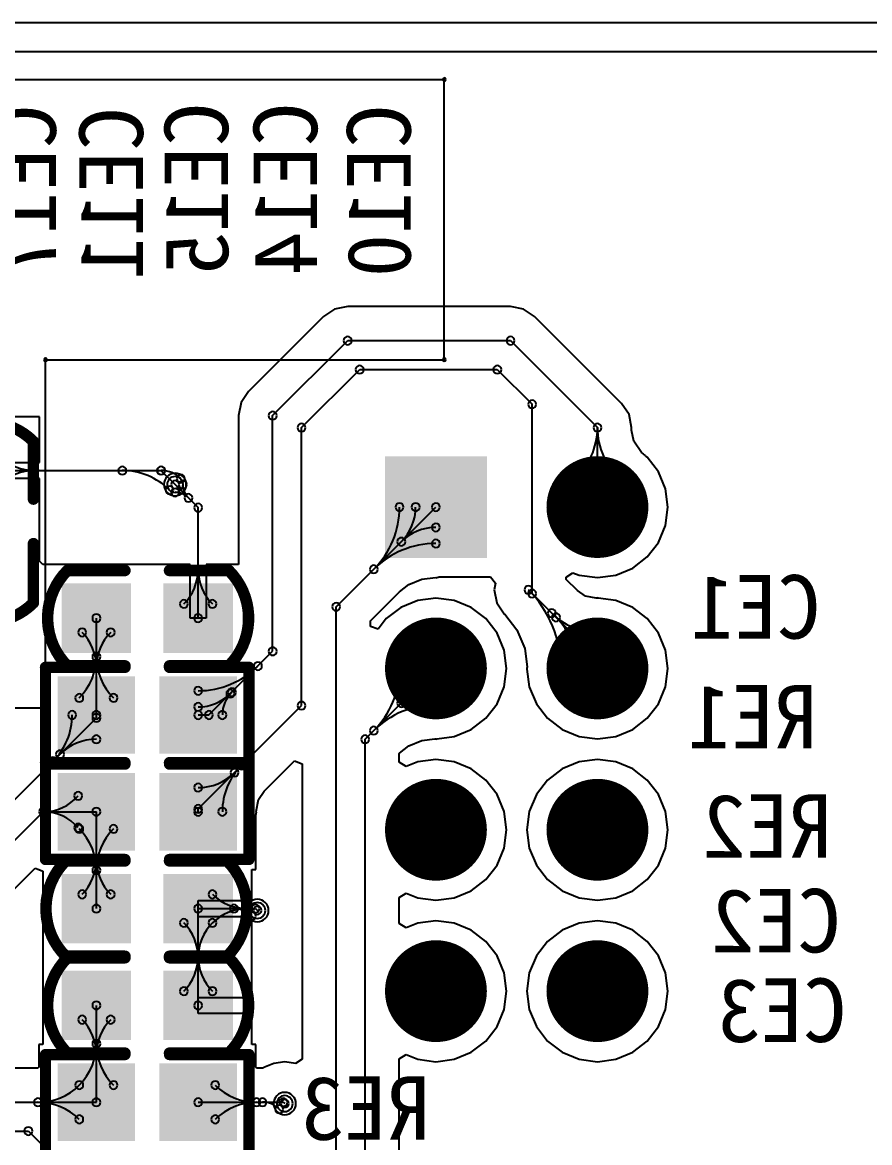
# Model space of a CAD drawing. Header units: inches. Extents: x 32166 to 66782, y 2386 to 7162.
# Drawn here: x 33017.1 to 33123.7, y 3419.8 to 3560.9 of the extents above; entities that cross this region are included whole.
import ezdxf

# ---------------------------------------------------------------- set-up
doc = ezdxf.new("R2010")
doc.units = ezdxf.units.IN
doc.header["$LTSCALE"] = 0.64311
doc.header["$MEASUREMENT"] = 0
for name, color, linetype in [('BOTTOMLAYER', 5, 'CONTINUOUS'), ('BOTTOMOVERLAY', 54, 'CONTINUOUS'), ('BOTTOMPASTE', 16, 'CONTINUOUS'), ('BOTTOMSOLDER', 6, 'CONTINUOUS'), ('KEEPOUTLAYER', 6, 'CONTINUOUS'), ('MULTILAYER', 9, 'CONTINUOUS')]:
    doc.layers.add(name, color=color, linetype=linetype)
doc.styles.get("Standard").update_dxf_attribs({"font": 'txt', "width": 0.8})

msp = doc.modelspace()

# ---------------------------------------------------------------- linework, layer by layer
at = {"layer": 'BOTTOMLAYER'}
for p, q in [((32581.91, 3557.2), (33935.43, 3557.2)), ((33056.43, 3524.76), (33055.03, 3523.83)), ((33058.07, 3525.08), (33056.43, 3524.76)), ((33078.55, 3525.08), (33058.07, 3525.08)), ((33080.2, 3524.76), (33078.55, 3525.08)), ((33081.59, 3523.83), (33080.2, 3524.76)), ((33055.03, 3523.83), (33045.59, 3514.39)), ((33092.53, 3512.88), (33081.59, 3523.83)), ((33048.63, 3511.35), (33058.07, 3520.79)), ((33058.07, 3520.79), (33078.55, 3520.79)), ((33078.55, 3520.79), (33089.49, 3509.84)), ((33052.26, 3509.84), (33059.58, 3517.15)), ((33059.58, 3517.15), (33076.9, 3517.15)), ((33076.9, 3517.15), (33081.28, 3512.78)), ((33045.59, 3514.39), (33044.66, 3512.99)), ((33044.66, 3512.99), (33044.33, 3511.35)), ((33081.28, 3488.94), (33081.28, 3512.78)), ((33093.47, 3511.49), (33092.53, 3512.88)), ((33019.29, 3511.19), (33013.55, 3511.19)), ((33019.29, 3505.45), (33019.29, 3511.19)), ((33044.33, 3511.35), (33044.33, 3492.6)), ((33048.63, 3481.67), (33048.63, 3511.35)), ((33093.79, 3509.84), (33093.47, 3511.49)), ((33052.26, 3474.83), (33052.26, 3509.84)), ((33089.49, 3499.83), (33089.49, 3509.84)), ((33093.79, 3509.51), (33093.79, 3509.84)), ((33094.06, 3508.15), (33093.79, 3509.51)), ((33095.02, 3506.72), (33094.06, 3508.15)), ((33095.29, 3506.54), (33095.02, 3506.72)), ((33095.3, 3506.49), (33095.29, 3506.54)), ((33095.29, 3506.54), (33095.29, 3506.54)), ((33095.53, 3506.33), (33095.3, 3506.49)), ((33095.6, 3506.24), (33095.53, 3506.33)), ((33095.77, 3506.1), (33095.6, 3506.24)), ((33097.18, 3504.26), (33095.77, 3506.1)), ((33012.53, 3504.43), (33034.58, 3504.43)), ((33013.55, 3505.45), (33019.29, 3505.45)), ((33034.58, 3504.43), (33036.35, 3502.67)), ((33098.07, 3502.12), (33097.18, 3504.26)), ((33019.29, 3503.42), (33005.78, 3503.42)), ((33019.29, 3497.68), (33019.29, 3503.42)), ((33036.35, 3502.67), (33039.25, 3499.76)), ((33098.37, 3499.83), (33098.07, 3502.12)), ((33039.25, 3485.84), (33039.25, 3499.76)), ((33056.63, 3487.28), (33069.17, 3499.83)), ((33098.07, 3497.53), (33098.37, 3499.83)), ((33019.29, 3493.01), (33019.29, 3497.68)), ((33097.18, 3495.39), (33098.07, 3497.53)), ((33095.77, 3493.55), (33097.18, 3495.39)), ((33019.7, 3492.6), (33019.29, 3493.01)), ((33093.93, 3492.14), (33095.77, 3493.55)), ((33038.24, 3492.6), (33019.7, 3492.6)), ((33019.7, 3492.6), (33019.7, 3492.6)), ((33019.7, 3492.6), (33019.7, 3492.6)), ((33038.24, 3485.84), (33038.24, 3492.6)), ((33044.33, 3492.6), (33040.27, 3492.6)), ((33040.27, 3492.6), (33040.27, 3485.84)), ((33085.58, 3491.01), (33086.42, 3491.57)), ((33086.42, 3491.57), (33087.2, 3491.25)), ((33091.79, 3491.25), (33093.93, 3492.14)), ((33064.6, 3489.17), (33065.77, 3490.07)), ((33065.77, 3490.07), (33067.41, 3490.75)), ((33067.41, 3490.75), (33069.14, 3490.98)), ((33069.14, 3490.98), (33069.17, 3490.94)), ((33069.17, 3490.94), (33069.59, 3491.03)), ((33069.17, 3490.94), (33069.17, 3490.94)), ((33069.59, 3491.03), (33076.03, 3491.03)), ((33076.03, 3491.03), (33076.68, 3490.24)), ((33076.68, 3490.24), (33076.51, 3489.41)), ((33085.58, 3490.72), (33085.58, 3491.01)), ((33086.98, 3489.31), (33085.58, 3490.72)), ((33087.2, 3491.25), (33089.49, 3490.95)), ((33089.49, 3490.95), (33091.79, 3491.25)), ((33060.93, 3485.5), (33064.6, 3489.17)), ((33076.51, 3489.41), (33076.84, 3487.76)), ((33081.28, 3488.94), (33089.49, 3480.72)), ((33088.01, 3488.63), (33086.98, 3489.31)), ((33089.35, 3488.36), (33088.01, 3488.63)), ((33056.63, 3362.46), (33056.63, 3487.28)), ((33064.74, 3487.19), (33062.9, 3485.78)), ((33066.88, 3488.08), (33064.74, 3487.19)), ((33069.17, 3488.38), (33066.88, 3488.08)), ((33071.47, 3488.08), (33069.17, 3488.38)), ((33073.61, 3487.19), (33071.47, 3488.08)), ((33075.45, 3485.78), (33073.61, 3487.19)), ((33076.84, 3487.76), (33077.77, 3486.37)), ((33089.49, 3488.38), (33089.35, 3488.36)), ((33089.59, 3488.37), (33089.49, 3488.39)), ((33089.49, 3488.39), (33089.49, 3488.38)), ((33091.79, 3488.08), (33089.59, 3488.37)), ((33093.93, 3487.19), (33091.79, 3488.08)), ((33095.77, 3485.78), (33093.93, 3487.19)), ((33026.45, 3473.65), (33026.45, 3485.84)), ((33040.27, 3485.84), (33038.24, 3485.84)), ((33062.9, 3485.78), (33061.89, 3484.47)), ((33076.86, 3483.94), (33075.45, 3485.78)), ((33077.77, 3486.37), (33077.77, 3486.37)), ((33077.77, 3486.37), (33077.85, 3486.36)), ((33077.85, 3486.36), (33077.85, 3486.36)), ((33077.85, 3486.36), (33079.37, 3484.39)), ((33097.18, 3483.94), (33095.77, 3485.78)), ((33060.93, 3484.8), (33060.93, 3485.5)), ((33061.89, 3484.47), (33060.93, 3484.8)), ((33079.37, 3484.39), (33080.34, 3482.03)), ((33077.75, 3481.8), (33076.86, 3483.94)), ((33098.07, 3481.8), (33097.18, 3483.94)), ((33040.61, 3473.65), (33048.63, 3481.67)), ((33078.05, 3479.51), (33077.75, 3481.8)), ((33080.34, 3482.03), (33080.65, 3479.73)), ((33098.37, 3479.51), (33098.07, 3481.8)), ((33089.49, 3479.51), (33089.49, 3480.72)), ((33060.26, 3470.59), (33069.17, 3479.51)), ((33077.75, 3477.21), (33078.05, 3479.51)), ((33080.62, 3479.51), (33080.61, 3479.51)), ((33080.61, 3479.51), (33080.63, 3479.41)), ((33080.65, 3479.73), (33080.62, 3479.51)), ((33080.63, 3479.41), (33080.92, 3477.21)), ((33098.07, 3477.21), (33098.37, 3479.51)), ((33076.86, 3475.07), (33077.75, 3477.21)), ((33080.92, 3477.21), (33081.81, 3475.07)), ((33097.18, 3475.07), (33098.07, 3477.21)), ((33039.25, 3461.82), (33052.26, 3474.83)), ((33075.45, 3473.23), (33076.86, 3475.07)), ((33081.81, 3475.07), (33083.22, 3473.23)), ((33095.77, 3473.23), (33097.18, 3475.07)), ((33000.45, 3447.28), (33026.45, 3473.29)), ((33026.45, 3473.29), (33026.45, 3473.65)), ((33039.25, 3473.65), (33040.61, 3473.65)), ((33073.61, 3471.82), (33075.45, 3473.23)), ((33083.22, 3473.23), (33085.06, 3471.82)), ((33093.93, 3471.82), (33095.77, 3473.23)), ((33071.47, 3470.93), (33073.61, 3471.82)), ((33085.06, 3471.82), (33087.2, 3470.93)), ((33091.79, 3470.93), (33093.93, 3471.82)), ((33060.26, 3360.95), (33060.26, 3470.59)), ((33065.77, 3469.75), (33067.41, 3470.43)), ((33067.41, 3470.43), (33069.05, 3470.65)), ((33069.05, 3470.65), (33069.17, 3470.63)), ((33069.17, 3470.62), (33069.27, 3470.64)), ((33069.17, 3470.63), (33069.17, 3470.62)), ((33069.27, 3470.64), (33071.47, 3470.93)), ((33087.2, 3470.93), (33089.49, 3470.63)), ((33089.49, 3470.63), (33091.79, 3470.93)), ((33064.56, 3468.81), (33064.6, 3468.85)), ((33064.6, 3468.85), (33065.77, 3469.75)), ((33047.55, 3464.04), (33051.39, 3467.88)), ((33051.39, 3467.88), (33052.33, 3467.49)), ((33052.33, 3467.49), (33052.33, 3430.32)), ((33064.56, 3467.71), (33064.56, 3468.81)), ((33065.41, 3467.15), (33064.56, 3467.71)), ((33066.88, 3467.76), (33065.41, 3467.15)), ((33069.17, 3468.06), (33066.88, 3467.76)), ((33071.47, 3467.76), (33069.17, 3468.06)), ((33073.61, 3466.87), (33071.47, 3467.76)), ((33087.2, 3467.76), (33085.06, 3466.87)), ((33089.49, 3468.06), (33087.2, 3467.76)), ((33091.79, 3467.76), (33089.49, 3468.06)), ((33093.93, 3466.87), (33091.79, 3467.76)), ((33075.45, 3465.46), (33073.61, 3466.87)), ((33085.06, 3466.87), (33083.22, 3465.46)), ((33095.77, 3465.46), (33093.93, 3466.87)), ((33076.86, 3463.62), (33075.45, 3465.46)), ((33083.22, 3465.46), (33081.81, 3463.62)), ((33097.18, 3463.62), (33095.77, 3465.46)), ((33046.85, 3462.99), (33047.55, 3464.04)), ((33077.75, 3461.48), (33076.86, 3463.62)), ((33081.81, 3463.62), (33080.92, 3461.48)), ((33098.07, 3461.48), (33097.18, 3463.62)), ((33039.25, 3461.46), (33039.25, 3461.82)), ((33046.55, 3461.51), (33046.85, 3462.99)), ((32999.19, 3440.88), (33019.76, 3461.46)), ((33019.76, 3461.46), (33026.45, 3461.46)), ((33026.45, 3449.27), (33026.45, 3461.46)), ((33046.52, 3461.04), (33046.6, 3461.46)), ((33046.52, 3454.19), (33046.52, 3461.04)), ((33046.6, 3461.46), (33046.55, 3461.51)), ((33046.6, 3461.46), (33046.6, 3461.46)), ((33078.05, 3459.19), (33077.75, 3461.48)), ((33080.92, 3461.48), (33080.62, 3459.19)), ((33098.37, 3459.19), (33098.07, 3461.48)), ((33077.75, 3456.89), (33078.05, 3459.19)), ((33080.62, 3459.19), (33080.92, 3456.89)), ((33098.07, 3456.89), (33098.37, 3459.19)), ((33076.86, 3454.75), (33077.75, 3456.89)), ((33080.92, 3456.89), (33081.81, 3454.75)), ((33097.18, 3454.75), (33098.07, 3456.89)), ((33075.45, 3452.91), (33076.86, 3454.75)), ((33081.81, 3454.75), (33083.22, 3452.91)), ((33095.77, 3452.91), (33097.18, 3454.75)), ((33002.23, 3437.84), (33018.76, 3454.37)), ((33018.76, 3454.37), (33019.19, 3454.19)), ((33019.19, 3454.19), (33019.19, 3454.19)), ((33019.19, 3454.19), (33019.19, 3454.19)), ((33019.19, 3454.19), (33019.2, 3454.19)), ((33019.2, 3454.19), (33019.7, 3453.99)), ((33019.7, 3453.99), (33019.7, 3442.51)), ((33046.01, 3450.28), (33046.01, 3454.19)), ((33046.01, 3454.19), (33046.52, 3454.19)), ((33073.61, 3451.5), (33075.45, 3452.91)), ((33083.22, 3452.91), (33085.06, 3451.5)), ((33093.93, 3451.5), (33095.77, 3452.91)), ((33064.56, 3450.66), (33065.41, 3451.22)), ((33064.56, 3447.39), (33064.56, 3450.66)), ((33065.41, 3451.22), (33066.88, 3450.61)), ((33066.88, 3450.61), (33069.17, 3450.31)), ((33069.17, 3450.31), (33071.47, 3450.61)), ((33071.47, 3450.61), (33073.61, 3451.5)), ((33085.06, 3451.5), (33087.2, 3450.61)), ((33087.2, 3450.61), (33089.49, 3450.31)), ((33089.49, 3450.31), (33091.79, 3450.61)), ((33091.79, 3450.61), (33093.93, 3451.5)), ((33039.25, 3448.25), (33039.25, 3450.28)), ((33039.25, 3450.28), (33046.01, 3450.28)), ((33039.25, 3437.07), (33039.25, 3449.27)), ((33039.25, 3449.27), (33046.47, 3449.27)), ((33046.47, 3449.27), (33046.71, 3449.03)), ((33046.01, 3448.25), (33039.25, 3448.25)), ((33046.01, 3442.51), (33046.01, 3448.25)), ((33069.17, 3447.74), (33066.88, 3447.44)), ((33071.47, 3447.44), (33069.17, 3447.74)), ((33089.49, 3447.74), (33087.2, 3447.44)), ((33091.79, 3447.44), (33089.49, 3447.74)), ((33065.41, 3446.83), (33064.56, 3447.39)), ((33066.88, 3447.44), (33065.41, 3446.83)), ((33073.61, 3446.55), (33071.47, 3447.44)), ((33075.45, 3445.14), (33073.61, 3446.55)), ((33085.06, 3446.55), (33083.22, 3445.14)), ((33087.2, 3447.44), (33085.06, 3446.55)), ((33093.93, 3446.55), (33091.79, 3447.44)), ((33095.77, 3445.14), (33093.93, 3446.55)), ((33076.86, 3443.3), (33075.45, 3445.14)), ((33083.22, 3445.14), (33081.81, 3443.3)), ((33097.18, 3443.3), (33095.77, 3445.14)), ((33019.7, 3442.51), (33019.7, 3432.15)), ((33046.01, 3438.09), (33046.01, 3442.51)), ((33077.75, 3441.16), (33076.86, 3443.3)), ((33081.81, 3443.3), (33080.92, 3441.16)), ((33098.07, 3441.16), (33097.18, 3443.3)), ((33078.05, 3438.87), (33077.75, 3441.16)), ((33080.92, 3441.16), (33080.62, 3438.87)), ((33098.37, 3438.87), (33098.07, 3441.16)), ((33039.25, 3436.06), (33039.25, 3438.09)), ((33039.25, 3438.09), (33046.01, 3438.09)), ((33077.75, 3436.57), (33078.05, 3438.87)), ((33080.62, 3438.87), (33080.92, 3436.57)), ((33098.07, 3436.57), (33098.37, 3438.87)), ((33026.45, 3424.88), (33026.45, 3437.07)), ((33076.86, 3434.43), (33077.75, 3436.57)), ((33080.92, 3436.57), (33081.81, 3434.43)), ((33097.18, 3434.43), (33098.07, 3436.57)), ((33046.01, 3436.06), (33039.25, 3436.06)), ((33046.01, 3432.15), (33046.01, 3436.06)), ((33075.45, 3432.59), (33076.86, 3434.43)), ((33081.81, 3434.43), (33083.22, 3432.59)), ((33095.77, 3432.59), (33097.18, 3434.43)), ((33073.61, 3431.18), (33075.45, 3432.59)), ((33083.22, 3432.59), (33085.06, 3431.18)), ((33093.93, 3431.18), (33095.77, 3432.59)), ((33019.7, 3432.15), (33019.19, 3432.15)), ((33019.19, 3432.15), (33019.19, 3429.28)), ((33046.52, 3432.15), (33046.01, 3432.15)), ((33046.52, 3429.28), (33046.52, 3432.15)), ((33064.56, 3430.34), (33065.41, 3430.9)), ((33065.41, 3430.9), (33066.88, 3430.29)), ((33071.47, 3430.29), (33073.61, 3431.18)), ((33085.06, 3431.18), (33087.2, 3430.29)), ((33091.79, 3430.29), (33093.93, 3431.18)), ((33048.79, 3429.77), (33047.53, 3429.25)), ((33050.15, 3429.95), (33048.79, 3429.77)), ((33051.51, 3429.77), (33050.15, 3429.95)), ((33052.33, 3430.32), (33051.51, 3429.77)), ((33064.56, 3360.95), (33064.56, 3430.34)), ((33066.88, 3430.29), (33069.17, 3429.99)), ((33069.17, 3429.99), (33071.47, 3430.29)), ((33087.2, 3430.29), (33089.49, 3429.99)), ((33089.49, 3429.99), (33091.79, 3430.29)), ((33019.1, 3429.18), (33006.33, 3429.18)), ((33019.19, 3429.28), (33019.1, 3429.2)), ((33019.1, 3429.2), (33019.1, 3429.2)), ((33019.1, 3429.2), (33019.1, 3429.18)), ((33046.61, 3429.2), (33046.52, 3429.28)), ((33046.61, 3429.18), (33046.61, 3429.2)), ((33046.61, 3429.2), (33046.61, 3429.2)), ((33047.44, 3429.18), (33046.61, 3429.18)), ((33047.53, 3429.25), (33047.44, 3429.18)), ((33004.55, 3424.88), (33026.45, 3424.88)), ((33039.25, 3424.88), (33049.97, 3424.88)), ((33049.97, 3424.88), (33050.15, 3424.71)), ((32988.01, 3421.25), (33017.89, 3421.25)), ((33017.89, 3421.25), (33026.45, 3412.69))]:
    msp.add_line(p, q, dxfattribs=at)
at = {"layer": 'BOTTOMLAYER', "const_width": 5.6}
for points in [[(33086.69, 3499.83, 1), (33092.29, 3499.83, 1)], [(33066.37, 3479.51, 1), (33071.97, 3479.51, 1)], [(33086.69, 3479.51, 1), (33092.29, 3479.51, 1)], [(33066.37, 3459.19, 1), (33071.97, 3459.19, 1)], [(33086.69, 3459.19, 1), (33092.29, 3459.19, 1)], [(33066.37, 3438.87, 1), (33071.97, 3438.87, 1)], [(33086.69, 3438.87, 1), (33092.29, 3438.87, 1)]]:
    msp.add_lwpolyline(points, format="xyb", close=True, dxfattribs=at)
at = {"layer": 'BOTTOMLAYER'}
for centre, radius, start, end in [((33058.07, 3520.79), 0.508, 0, 180), ((33058.07, 3520.79), 0.508, 0, 180), ((33078.55, 3520.79), 0.508, 0, 180), ((33078.55, 3520.79), 0.508, 0, 180), ((33058.07, 3520.79), 0.508, 180, 0), ((33058.07, 3520.79), 0.508, 180, 0), ((33078.55, 3520.79), 0.508, 180, 0), ((33078.55, 3520.79), 0.508, 180, 0), ((33059.58, 3517.15), 0.508, 0, 180), ((33059.58, 3517.15), 0.508, 0, 180), ((33059.58, 3517.15), 0.508, 180, 0), ((33059.58, 3517.15), 0.508, 180, 0), ((33076.9, 3517.15), 0.508, 0, 180), ((33076.9, 3517.15), 0.508, 0, 180), ((33076.9, 3517.15), 0.508, 180, 0), ((33076.9, 3517.15), 0.508, 180, 0), ((33081.28, 3512.78), 0.508, 0, 180), ((33081.28, 3512.78), 0.508, 0, 180), ((33081.28, 3512.78), 0.508, 180, 0), ((33081.28, 3512.78), 0.508, 180, 0), ((33048.63, 3511.35), 0.508, 0, 180), ((33048.63, 3511.35), 0.508, 0, 180), ((33048.63, 3511.35), 0.508, 180, 0), ((33048.63, 3511.35), 0.508, 180, 0), ((33052.26, 3509.84), 0.508, 0, 180), ((33052.26, 3509.84), 0.508, 0, 180), ((33052.26, 3509.84), 0.508, 180, 0), ((33052.26, 3509.84), 0.508, 180, 0), ((33080.85, 3509.84), 8.65, 310.814, 360), ((33089.49, 3509.84), 0.508, 0, 180), ((33089.49, 3509.84), 0.508, 0, 180), ((33089.49, 3509.84), 0.508, 0, 180), ((33089.49, 3509.84), 0.508, 0, 180), ((33089.49, 3509.84), 0.508, 180, 0), ((33089.49, 3509.84), 0.508, 180, 0), ((33089.49, 3509.84), 0.508, 180, 0), ((33089.49, 3509.84), 0.508, 180, 0), ((33098.14, 3509.84), 8.65, 180, 229.186), ((33018.67, 3510.57), 6.13, 225.0001, 270.0001), ((33018.67, 3498.3), 6.13, 89.9999, 134.9999), ((33018.67, 3504.43), 0.508, 0, 180), ((33018.67, 3504.43), 0.508, 0, 180), ((33018.67, 3504.43), 0.508, 180, 0), ((33018.67, 3504.43), 0.508, 180, 0), ((33029.71, 3504.43), 0.508, 0, 180), ((33029.71, 3504.43), 0.508, 180, 0), ((33029.71, 3496.02), 8.41, 44.9999, 89.9999), ((33034.58, 3504.43), 0.508, 0, 180), ((33034.58, 3504.43), 0.508, 0, 180), ((33034.58, 3504.43), 0.508, 180, 0), ((33034.58, 3504.43), 0.508, 180, 0), ((33034.61, 3504.43), 0.508, 0, 180), ((33034.61, 3504.43), 0.508, 180, 0), ((33034.61, 3500.93), 3.51, 45, 90), ((33036.35, 3502.67), 1, 0, 180), ((33036.35, 3502.67), 0.508, 0, 180), ((33036.35, 3502.67), 0.508, 0, 180), ((33037.09, 3503.41), 0.508, 0, 180), ((33037.09, 3503.41), 0.508, 180, 0), ((33037.33, 3502.67), 0.508, 0, 180), ((33086.5, 3503.29), 0.508, 0, 180), ((33086.5, 3503.29), 0.508, 180, 0), ((33092.49, 3503.29), 0.508, 0, 180), ((33092.49, 3503.29), 0.508, 180, 0), ((33035.65, 3501.97), 0.508, 0, 180), ((33035.65, 3501.97), 0.508, 180, 0), ((33036.35, 3502.67), 1, 180, 0), ((33036.35, 3502.67), 0.508, 180, 0), ((33036.35, 3502.67), 0.508, 180, 0), ((33036.35, 3501.68), 0.508, 0, 180), ((33036.35, 3501.68), 0.508, 180, 0), ((33036.35, 3499.31), 2.38, 44.9996, 89.9996), ((33037.33, 3502.67), 0.508, 180, 0), ((33039.71, 3502.67), 2.38, 180.0004, 225.0004), ((33038.03, 3500.99), 0.508, 0, 180), ((33038.03, 3500.99), 0.508, 0, 180), ((33038.03, 3500.99), 0.508, 180, 0), ((33038.03, 3500.99), 0.508, 180, 0), ((33039.25, 3499.76), 0.508, 0, 180), ((33039.25, 3499.76), 0.508, 0, 180), ((33064.59, 3499.83), 0.508, 0, 180), ((33066.62, 3499.83), 0.508, 0, 180), ((33069.17, 3499.83), 0.508, 0, 180), ((33089.49, 3499.83), 0.508, 0, 180), ((33039.25, 3499.76), 0.508, 180, 0), ((33039.25, 3499.76), 0.508, 180, 0), ((33053.52, 3499.83), 11.07, 315, 0), ((33064.59, 3499.83), 0.508, 180, 0), ((33060.46, 3499.83), 6.16, 314.9998, 359.9998), ((33066.62, 3499.83), 0.508, 180, 0), ((33069.17, 3499.83), 0.508, 180, 0), ((33089.49, 3499.83), 0.508, 180, 0), ((33069.17, 3491.11), 6.16, 90.0002, 135.0002), ((33069.17, 3497.27), 0.508, 0, 180), ((33069.17, 3497.27), 0.508, 180, 0), ((33064.82, 3495.47), 0.508, 0, 180), ((33064.82, 3495.47), 0.508, 0, 180), ((33069.17, 3495.24), 0.508, 0, 180), ((33069.17, 3484.17), 11.07, 90, 135), ((33064.82, 3495.47), 0.508, 180, 0), ((33064.82, 3495.47), 0.508, 180, 0), ((33069.17, 3495.24), 0.508, 180, 0), ((33033.12, 3491.97), 6.13, 315.0001, 0.0001), ((33039.25, 3491.97), 0.508, 0, 180), ((33039.25, 3491.97), 0.508, 0, 180), ((33039.25, 3491.97), 0.508, 180, 0), ((33039.25, 3491.97), 0.508, 180, 0), ((33045.39, 3491.97), 6.13, 179.9999, 224.9999), ((33061.35, 3492), 0.508, 0, 180), ((33061.35, 3492), 0.508, 0, 180), ((33061.35, 3492), 0.508, 180, 0), ((33061.35, 3492), 0.508, 180, 0), ((33080.81, 3489.41), 0.508, 0, 180), ((33080.81, 3489.41), 0.508, 180, 0), ((33081.28, 3488.94), 0.508, 0, 180), ((33081.28, 3488.94), 0.508, 0, 180), ((33081.28, 3488.94), 0.508, 180, 0), ((33081.28, 3488.94), 0.508, 180, 0), ((33070.91, 3479.51), 14, 359.9999, 44.9999), ((33037.46, 3487.64), 0.508, 0, 180), ((33037.46, 3487.64), 0.508, 180, 0), ((33041.05, 3487.64), 0.508, 0, 180), ((33041.05, 3487.64), 0.508, 180, 0), ((33056.63, 3487.28), 0.508, 0, 180), ((33056.63, 3487.28), 0.508, 0, 180), ((33056.63, 3487.28), 0.508, 180, 0), ((33056.63, 3487.28), 0.508, 180, 0), ((33026.45, 3485.84), 0.508, 0, 180), ((33026.45, 3485.84), 0.508, 180, 0), ((33039.25, 3485.84), 0.508, 0, 180), ((33039.25, 3485.84), 0.508, 180, 0), ((33083.75, 3486.47), 0.508, 0, 180), ((33083.75, 3486.47), 0.508, 180, 0), ((33089.49, 3492.22), 8.13, 225, 270), ((33084.28, 3485.94), 0.508, 0, 180), ((33084.28, 3485.94), 0.508, 180, 0), ((33077.85, 3479.51), 9.1, 0, 45), ((33024.66, 3484.05), 0.508, 0, 180), ((33028.25, 3484.05), 0.508, 0, 180), ((33089.49, 3484.09), 0.508, 0, 180), ((33024.66, 3484.05), 0.508, 180, 0), ((33020.32, 3479.71), 6.13, 359.9999, 44.9999), ((33032.59, 3479.71), 6.13, 135.0001, 180.0001), ((33028.25, 3484.05), 0.508, 180, 0), ((33089.49, 3484.09), 0.508, 180, 0), ((33048.63, 3481.67), 0.508, 0, 180), ((33048.63, 3481.67), 0.508, 0, 180), ((33048.63, 3481.67), 0.508, 180, 0), ((33048.63, 3481.67), 0.508, 180, 0), ((33019.1, 3481.01), 7.36, 315, 0), ((33026.45, 3481.01), 0.508, 0, 180), ((33026.45, 3481.01), 0.508, 0, 180), ((33026.45, 3481.01), 0.508, 180, 0), ((33026.45, 3481.01), 0.508, 180, 0), ((33026.45, 3479.71), 0.508, 0, 180), ((33026.45, 3479.71), 0.508, 0, 180), ((33033.81, 3481.01), 7.36, 180, 225), ((33046.78, 3479.81), 0.508, 0, 180), ((33089.49, 3480.72), 0.508, 0, 180), ((33089.49, 3480.72), 0.508, 0, 180), ((33089.49, 3480.72), 0.508, 180, 0), ((33089.49, 3480.72), 0.508, 180, 0), ((33026.45, 3479.71), 0.508, 180, 0), ((33026.45, 3479.71), 0.508, 180, 0), ((33039.25, 3487.34), 10.64, 269.9999, 314.9999), ((33046.78, 3479.81), 0.508, 180, 0), ((33053.52, 3479.51), 11.07, 315, 0), ((33064.59, 3479.51), 0.508, 0, 180), ((33064.59, 3479.51), 0.508, 180, 0), ((33060.46, 3479.51), 6.16, 314.9998, 359.9998), ((33066.62, 3479.51), 0.508, 0, 180), ((33066.62, 3479.51), 0.508, 180, 0), ((33069.17, 3479.51), 0.508, 0, 180), ((33069.17, 3479.51), 0.508, 180, 0), ((33084.91, 3479.51), 0.508, 0, 180), ((33084.91, 3479.51), 0.508, 180, 0), ((33086.94, 3479.51), 0.508, 0, 180), ((33086.94, 3479.51), 0.508, 180, 0), ((33089.49, 3479.51), 0.508, 0, 180), ((33089.49, 3479.51), 0.508, 180, 0), ((33069.17, 3476.95), 0.508, 0, 180), ((33024.3, 3475.8), 0.508, 0, 180), ((33028.61, 3475.8), 0.508, 0, 180), ((33039.25, 3476.7), 0.508, 0, 180), ((33039.25, 3476.7), 0.508, 180, 0), ((33039.25, 3480.4), 5.74, 270.0002, 315.0002), ((33046.38, 3473.65), 4.08, 135, 180), ((33043.31, 3476.35), 0.508, 0, 180), ((33043.31, 3476.35), 0.508, 180, 0), ((33043.5, 3476.53), 0.508, 0, 180), ((33043.5, 3476.53), 0.508, 180, 0), ((33069.17, 3470.79), 6.16, 90.0002, 135.0002), ((33069.17, 3476.95), 0.508, 180, 0), ((33024.3, 3475.8), 0.508, 180, 0), ((33028.61, 3475.8), 0.508, 180, 0), ((33039.25, 3474.67), 0.508, 0, 180), ((33039.25, 3474.67), 0.508, 180, 0), ((33052.26, 3474.83), 0.508, 0, 180), ((33052.26, 3474.83), 0.508, 0, 180), ((33052.26, 3474.83), 0.508, 180, 0), ((33052.26, 3474.83), 0.508, 180, 0), ((33069.17, 3463.85), 11.07, 90, 135), ((33064.82, 3475.15), 0.508, 0, 180), ((33064.82, 3475.15), 0.508, 0, 180), ((33064.82, 3475.15), 0.508, 180, 0), ((33064.82, 3475.15), 0.508, 180, 0), ((33069.17, 3474.92), 0.508, 0, 180), ((33069.17, 3474.92), 0.508, 180, 0), ((33015.17, 3473.65), 8.24, 315, 360), ((33023.41, 3473.65), 0.508, 0, 180), ((33023.41, 3473.65), 0.508, 180, 0), ((33026.45, 3473.65), 0.508, 0, 180), ((33026.45, 3473.65), 0.508, 0, 180), ((33026.45, 3473.29), 0.508, 0, 180), ((33026.45, 3473.29), 0.508, 0, 180), ((33026.45, 3473.65), 0.508, 180, 0), ((33026.45, 3473.65), 0.508, 180, 0), ((33026.45, 3473.29), 0.508, 180, 0), ((33026.45, 3473.29), 0.508, 180, 0), ((33039.25, 3473.65), 0.508, 0, 180), ((33039.25, 3473.65), 0.508, 180, 0), ((33040.61, 3473.65), 0.508, 0, 180), ((33040.61, 3473.65), 0.508, 0, 180), ((33040.61, 3473.65), 0.508, 180, 0), ((33040.61, 3473.65), 0.508, 180, 0), ((33042.3, 3473.65), 0.508, 0, 180), ((33042.3, 3473.65), 0.508, 180, 0), ((33061.35, 3471.68), 0.508, 0, 180), ((33061.35, 3471.68), 0.508, 0, 180), ((33061.35, 3471.68), 0.508, 180, 0), ((33061.35, 3471.68), 0.508, 180, 0), ((33026.45, 3464.12), 6.48, 90, 135), ((33026.45, 3470.6), 0.508, 0, 180), ((33026.45, 3470.6), 0.508, 180, 0), ((33060.26, 3470.59), 0.508, 0, 180), ((33060.26, 3470.59), 0.508, 0, 180), ((33060.26, 3470.59), 0.508, 180, 0), ((33060.26, 3470.59), 0.508, 180, 0), ((33021.87, 3468.7), 0.508, 0, 180), ((33020.99, 3467.82), 0.508, 0, 180), ((33020.99, 3467.82), 0.508, 180, 0), ((33021.87, 3468.7), 0.508, 180, 0), ((33044.72, 3467.28), 0.508, 0, 180), ((33039.25, 3470.98), 6.48, 270, 315), ((33050.54, 3461.46), 8.24, 135, 180), ((33043.84, 3466.4), 0.508, 0, 180), ((33043.84, 3466.4), 0.508, 180, 0), ((33044.72, 3467.28), 0.508, 180, 0), ((33039.25, 3464.51), 0.508, 0, 180), ((33019.76, 3467.28), 5.82, 269.9999, 318.9829), ((33024.16, 3463.46), 0.508, 0, 180), ((33024.16, 3463.46), 0.508, 180, 0), ((33039.25, 3464.51), 0.508, 180, 0), ((33019.76, 3461.46), 0.508, 0, 180), ((33019.76, 3461.46), 0.508, 0, 180), ((33019.76, 3461.46), 0.508, 0, 180), ((33019.76, 3461.46), 0.508, 0, 180), ((33026.45, 3461.46), 0.508, 0, 180), ((33026.45, 3461.46), 0.508, 0, 180), ((33039.25, 3461.82), 0.508, 0, 180), ((33039.25, 3461.82), 0.508, 0, 180), ((33039.25, 3461.46), 0.508, 0, 180), ((33039.25, 3461.82), 0.508, 180, 0), ((33039.25, 3461.82), 0.508, 180, 0), ((33042.3, 3461.46), 0.508, 0, 180), ((33019.76, 3461.46), 0.508, 180, 0), ((33019.76, 3461.46), 0.508, 180, 0), ((33019.76, 3461.46), 0.508, 180, 0), ((33019.76, 3461.46), 0.508, 180, 0), ((33019.76, 3455.64), 5.82, 41.0171, 90.0001), ((33026.45, 3461.46), 0.508, 180, 0), ((33026.45, 3461.46), 0.508, 180, 0), ((33039.25, 3461.46), 0.508, 180, 0), ((33042.3, 3461.46), 0.508, 180, 0), ((33024.16, 3459.46), 0.508, 0, 180), ((33024.16, 3459.46), 0.508, 180, 0), ((33024.3, 3459.3), 0.508, 0, 180), ((33024.3, 3459.3), 0.508, 180, 0), ((33019.1, 3454.1), 7.36, 360, 45), ((33033.81, 3454.1), 7.36, 135, 180), ((33028.61, 3459.3), 0.508, 0, 180), ((33028.61, 3459.3), 0.508, 180, 0), ((33020.32, 3455.4), 6.13, 315.0001, 0.0001), ((33026.45, 3455.4), 0.508, 0, 180), ((33026.45, 3455.4), 0.508, 0, 180), ((33026.45, 3455.4), 0.508, 180, 0), ((33026.45, 3455.4), 0.508, 180, 0), ((33032.59, 3455.4), 6.13, 179.9999, 224.9999), ((33026.45, 3454.1), 0.508, 0, 180), ((33026.45, 3454.1), 0.508, 0, 180), ((33026.45, 3454.1), 0.508, 180, 0), ((33026.45, 3454.1), 0.508, 180, 0), ((33024.66, 3451.06), 0.508, 0, 180), ((33024.66, 3451.06), 0.508, 180, 0), ((33028.25, 3451.06), 0.508, 0, 180), ((33028.25, 3451.06), 0.508, 180, 0), ((33041.05, 3451.06), 0.508, 0, 180), ((33041.05, 3451.06), 0.508, 180, 0), ((33045.39, 3455.4), 6.13, 225.0001, 270.0001), ((33026.45, 3449.27), 0.508, 0, 180), ((33026.45, 3449.27), 0.508, 180, 0), ((33039.25, 3449.27), 0.508, 0, 180), ((33039.25, 3449.27), 0.508, 0, 180), ((33039.25, 3449.27), 0.508, 180, 0), ((33039.25, 3449.27), 0.508, 180, 0), ((33045.39, 3443.13), 6.13, 89.9999, 134.9999), ((33043.76, 3449.27), 0.508, 0, 180), ((33043.76, 3449.27), 0.508, 180, 0), ((33043.76, 3446.07), 3.19, 44.9998, 89.9998), ((33045.39, 3449.27), 0.508, 0, 180), ((33045.39, 3449.27), 0.508, 0, 180), ((33045.39, 3449.27), 0.508, 180, 0), ((33045.39, 3449.27), 0.508, 180, 0), ((33046.71, 3449.03), 1, 0, 180), ((33046.47, 3449.27), 0.508, 0, 180), ((33046.47, 3449.27), 0.508, 0, 180), ((33046.47, 3449.27), 0.508, 180, 0), ((33046.47, 3449.27), 0.508, 180, 0), ((33046.71, 3449.03), 0.508, 0, 180), ((33037.46, 3447.47), 0.508, 0, 180), ((33041.05, 3447.47), 0.508, 0, 180), ((33041.05, 3447.47), 0.508, 0, 180), ((33046.02, 3448.33), 0.508, 0, 180), ((33046.02, 3448.33), 0.508, 180, 0), ((33046.71, 3449.03), 1, 180, 0), ((33046.71, 3449.03), 0.508, 180, 0), ((33037.46, 3447.47), 0.508, 180, 0), ((33033.12, 3443.13), 6.13, 359.9999, 44.9999), ((33045.39, 3443.13), 6.13, 135.0001, 180.0001), ((33041.05, 3447.47), 0.508, 180, 0), ((33041.05, 3447.47), 0.508, 180, 0), ((33039.25, 3443.21), 0.508, 0, 180), ((33039.25, 3443.21), 0.508, 0, 180), ((33039.25, 3443.13), 0.508, 0, 180), ((33039.25, 3443.13), 0.508, 0, 180), ((33033.12, 3443.21), 6.13, 315.0001, 0.0001), ((33039.25, 3443.21), 0.508, 180, 0), ((33039.25, 3443.21), 0.508, 180, 0), ((33039.25, 3443.13), 0.508, 180, 0), ((33039.25, 3443.13), 0.508, 180, 0), ((33045.39, 3443.21), 6.13, 179.9999, 224.9999), ((33037.46, 3438.87), 0.508, 0, 180), ((33041.05, 3438.87), 0.508, 0, 180), ((33037.46, 3438.87), 0.508, 180, 0), ((33041.05, 3438.87), 0.508, 180, 0), ((33026.45, 3437.07), 0.508, 0, 180), ((33026.45, 3437.07), 0.508, 180, 0), ((33039.25, 3437.07), 0.508, 0, 180), ((33039.25, 3437.07), 0.508, 180, 0), ((33024.66, 3435.28), 0.508, 0, 180), ((33024.66, 3435.28), 0.508, 180, 0), ((33020.32, 3430.94), 6.13, 359.9999, 44.9999), ((33032.59, 3430.94), 6.13, 135.0001, 180.0001), ((33028.25, 3435.28), 0.508, 0, 180), ((33028.25, 3435.28), 0.508, 180, 0), ((33019.1, 3432.24), 7.36, 315, 0), ((33026.45, 3432.24), 0.508, 0, 180), ((33026.45, 3432.24), 0.508, 0, 180), ((33026.45, 3432.24), 0.508, 180, 0), ((33026.45, 3432.24), 0.508, 180, 0), ((33033.81, 3432.24), 7.36, 180, 225), ((33026.45, 3430.94), 0.508, 0, 180), ((33026.45, 3430.94), 0.508, 0, 180), ((33026.45, 3430.94), 0.508, 180, 0), ((33026.45, 3430.94), 0.508, 180, 0), ((33019.1, 3432.24), 7.36, 270, 315), ((33024.3, 3427.04), 0.508, 0, 180), ((33024.3, 3427.04), 0.508, 0, 180), ((33024.3, 3427.04), 0.508, 180, 0), ((33024.3, 3427.04), 0.508, 180, 0), ((33028.61, 3427.04), 0.508, 0, 180), ((33028.61, 3427.04), 0.508, 180, 0), ((33041.41, 3427.04), 0.508, 0, 180), ((33041.41, 3427.04), 0.508, 180, 0), ((33046.61, 3432.24), 7.36, 225, 270), ((33019.1, 3424.88), 0.508, 0, 180), ((33019.1, 3424.88), 0.508, 0, 180), ((33026.45, 3424.88), 0.508, 0, 180), ((33026.45, 3424.88), 0.508, 0, 180), ((33039.25, 3424.88), 0.508, 0, 180), ((33046.61, 3424.88), 0.508, 0, 180), ((33046.61, 3424.88), 0.508, 0, 180), ((33047.35, 3424.88), 0.508, 0, 180), ((33050.15, 3424.71), 1, 0, 180), ((33049.97, 3424.88), 0.508, 0, 180), ((33049.97, 3424.88), 0.508, 0, 180), ((33050.15, 3424.71), 0.508, 0, 180), ((33019.1, 3424.88), 0.508, 180, 0), ((33019.1, 3424.88), 0.508, 180, 0), ((33019.1, 3417.52), 7.36, 45, 90), ((33026.45, 3424.88), 0.508, 180, 0), ((33026.45, 3424.88), 0.508, 180, 0), ((33039.25, 3424.88), 0.508, 180, 0), ((33046.61, 3417.52), 7.36, 90, 135), ((33046.61, 3424.88), 0.508, 180, 0), ((33046.61, 3424.88), 0.508, 180, 0), ((33047.35, 3424.88), 0.508, 180, 0), ((33047.35, 3421.91), 2.98, 44.9997, 89.9997), ((33049.46, 3424.01), 0.508, 0, 180), ((33049.46, 3424.01), 0.508, 180, 0), ((33050.15, 3424.71), 1, 180, 0), ((33049.97, 3424.88), 0.508, 180, 0), ((33049.97, 3424.88), 0.508, 180, 0), ((33050.15, 3424.71), 0.508, 180, 0), ((33024.3, 3422.73), 0.508, 0, 180), ((33024.3, 3422.73), 0.508, 180, 0), ((33041.41, 3422.73), 0.508, 0, 180), ((33041.41, 3422.73), 0.508, 180, 0), ((33017.89, 3421.25), 0.508, 0, 180), ((33017.89, 3421.25), 0.508, 0, 180), ((33017.89, 3421.25), 0.508, 180, 0), ((33017.89, 3421.25), 0.508, 180, 0)]:
    msp.add_arc(centre, radius, start, end, dxfattribs=at)
for points in [[(33074.77, 3505.43), (33063.57, 3505.43), (33074.77, 3494.23), (33063.57, 3494.23)], [(33022.9, 3482.29), (33030.01, 3482.29), (33022.9, 3489.4), (33030.01, 3489.4)], [(33035.7, 3482.29), (33042.81, 3482.29), (33035.7, 3489.4), (33042.81, 3489.4)], [(33030.52, 3477.71), (33022.39, 3477.71), (33030.52, 3469.59), (33022.39, 3469.59)], [(33043.32, 3477.71), (33035.19, 3477.71), (33043.32, 3469.59), (33035.19, 3469.59)], [(33030.52, 3465.52), (33022.39, 3465.52), (33030.52, 3457.39), (33022.39, 3457.39)], [(33043.32, 3465.52), (33035.19, 3465.52), (33043.32, 3457.39), (33035.19, 3457.39)], [(33030.01, 3452.82), (33022.9, 3452.82), (33030.01, 3445.71), (33022.9, 3445.71)], [(33042.81, 3452.82), (33035.7, 3452.82), (33042.81, 3445.71), (33035.7, 3445.71)], [(33022.9, 3433.52), (33030.01, 3433.52), (33022.9, 3440.63), (33030.01, 3440.63)], [(33035.7, 3433.52), (33042.81, 3433.52), (33035.7, 3440.63), (33042.81, 3440.63)], [(33030.52, 3428.95), (33022.39, 3428.95), (33030.52, 3420.82), (33022.39, 3420.82)], [(33043.32, 3428.95), (33035.19, 3428.95), (33043.32, 3420.82), (33035.19, 3420.82)]]:
    msp.add_solid(points, dxfattribs=at)
at = {"layer": 'BOTTOMOVERLAY'}
for p, q in [((32974.07, 3553.67), (33070.23, 3553.67)), ((33070.23, 3518.39), (33070.23, 3553.67)), ((33020.05, 3518.39), (33070.23, 3518.39)), ((33020.05, 3474.55), (33020.05, 3518.39)), ((32895.19, 3474.55), (33020.05, 3474.55))]:
    msp.add_line(p, q, dxfattribs=at)
at = {"layer": 'BOTTOMOVERLAY', "const_width": 1.44}
for points in [[(33006.53, 3508.09, -0.414214), (33018.53, 3508.09)], [(33022.8, 3479.84, -0.414214), (33022.8, 3491.84)], [(33043.12, 3491.84, -0.414214), (33043.12, 3479.84)], [(33018.53, 3487.77, -0.414214), (33006.53, 3487.77)], [(33022.59, 3443.27, -0.414214), (33022.59, 3455.27)], [(33042.91, 3455.27, -0.414214), (33042.91, 3443.27)], [(33022.8, 3431.07, -0.414214), (33022.8, 3443.07)], [(33043.12, 3443.07, -0.414214), (33043.12, 3431.07)]]:
    msp.add_lwpolyline(points, format="xyb", dxfattribs=at)
at = {"layer": 'BOTTOMOVERLAY'}
for points, const_width in [([(33018.53, 3500.83), (33018.53, 3508.09)], 1.44), ([(33018.53, 3487.77), (33018.53, 3495.23)], 1.44), ([(33022.8, 3491.84), (33030.05, 3491.84)], 1.44), ([(33035.65, 3491.84), (33043.12, 3491.84)], 1.44), ([(33020.05, 3467.65), (33020.05, 3479.65)], 1.42), ([(33020.05, 3479.65), (33030.05, 3479.65)], 1.42), ([(33022.8, 3479.84), (33030.05, 3479.84)], 1.44), ([(33035.65, 3479.84), (33043.12, 3479.84)], 1.44), ([(33035.65, 3479.65), (33045.65, 3479.65)], 1.42), ([(33045.65, 3467.65), (33045.65, 3479.65)], 1.42), ([(33020.05, 3467.65), (33030.05, 3467.65)], 1.42), ([(33020.05, 3455.46), (33020.05, 3467.46)], 1.42), ([(33020.05, 3467.46), (33030.05, 3467.46)], 1.42), ([(33035.65, 3467.65), (33045.65, 3467.65)], 1.42), ([(33035.65, 3467.46), (33045.65, 3467.46)], 1.42), ([(33045.65, 3455.46), (33045.65, 3467.46)], 1.42), ([(33020.05, 3455.46), (33030.05, 3455.46)], 1.42), ([(33035.65, 3455.46), (33045.65, 3455.46)], 1.42), ([(33022.59, 3455.27), (33030.05, 3455.27)], 1.44), ([(33035.65, 3455.27), (33042.91, 3455.27)], 1.44), ([(33022.59, 3443.27), (33030.05, 3443.27)], 1.44), ([(33022.8, 3443.07), (33030.05, 3443.07)], 1.44), ([(33035.65, 3443.27), (33042.91, 3443.27)], 1.44), ([(33035.65, 3443.07), (33043.12, 3443.07)], 1.44), ([(33020.05, 3418.88), (33020.05, 3430.88)], 1.42), ([(33020.05, 3430.88), (33030.05, 3430.88)], 1.42), ([(33022.8, 3431.07), (33030.05, 3431.07)], 1.44), ([(33035.65, 3431.07), (33043.12, 3431.07)], 1.44), ([(33035.65, 3430.88), (33045.65, 3430.88)], 1.42), ([(33045.65, 3418.88), (33045.65, 3430.88)], 1.42)]:
    msp.add_lwpolyline(points, dxfattribs=dict(at, const_width=const_width))
for points, const_width in [([(33018.17, 3508.09, 1), (33018.89, 3508.09, 1)], 0.72), ([(33018.17, 3508.09, 1), (33018.89, 3508.09, 1)], 0.72), ([(33018.17, 3500.83, 1), (33018.89, 3500.83, 1)], 0.72), ([(33018.17, 3495.23, 1), (33018.89, 3495.23, 1)], 0.72), ([(33022.8, 3491.48, 1), (33022.8, 3492.2, 1)], 0.72), ([(33022.8, 3491.48, 1), (33022.8, 3492.2, 1)], 0.72), ([(33030.05, 3491.48, 1), (33030.05, 3492.2, 1)], 0.72), ([(33035.65, 3491.48, 1), (33035.65, 3492.2, 1)], 0.72), ([(33043.12, 3491.48, 1), (33043.12, 3492.2, 1)], 0.72), ([(33043.12, 3491.48, 1), (33043.12, 3492.2, 1)], 0.72), ([(33018.17, 3487.77, 1), (33018.89, 3487.77, 1)], 0.72), ([(33018.17, 3487.77, 1), (33018.89, 3487.77, 1)], 0.72), ([(33020.05, 3480.01, 1), (33020.05, 3479.29, 1)], 0.711), ([(33020.05, 3480.01, 1), (33020.05, 3479.29, 1)], 0.711), ([(33022.8, 3479.48, 1), (33022.8, 3480.2, 1)], 0.72), ([(33022.8, 3479.48, 1), (33022.8, 3480.2, 1)], 0.72), ([(33030.05, 3479.48, 1), (33030.05, 3480.2, 1)], 0.72), ([(33030.05, 3480.01, 1), (33030.05, 3479.29, 1)], 0.711), ([(33035.65, 3479.48, 1), (33035.65, 3480.2, 1)], 0.72), ([(33035.65, 3480.01, 1), (33035.65, 3479.29, 1)], 0.711), ([(33043.12, 3479.48, 1), (33043.12, 3480.2, 1)], 0.72), ([(33043.12, 3479.48, 1), (33043.12, 3480.2, 1)], 0.72), ([(33045.65, 3480.01, 1), (33045.65, 3479.29, 1)], 0.711), ([(33045.65, 3480.01, 1), (33045.65, 3479.29, 1)], 0.711), ([(33020.05, 3468.01, 1), (33020.05, 3467.29, 1)], 0.711), ([(33020.05, 3468.01, 1), (33020.05, 3467.29, 1)], 0.711), ([(33020.05, 3467.81, 1), (33020.05, 3467.1, 1)], 0.711), ([(33020.05, 3467.81, 1), (33020.05, 3467.1, 1)], 0.711), ([(33030.05, 3468.01, 1), (33030.05, 3467.29, 1)], 0.711), ([(33030.05, 3467.81, 1), (33030.05, 3467.1, 1)], 0.711), ([(33035.65, 3468.01, 1), (33035.65, 3467.29, 1)], 0.711), ([(33035.65, 3467.81, 1), (33035.65, 3467.1, 1)], 0.711), ([(33045.65, 3468.01, 1), (33045.65, 3467.29, 1)], 0.711), ([(33045.65, 3468.01, 1), (33045.65, 3467.29, 1)], 0.711), ([(33045.65, 3467.81, 1), (33045.65, 3467.1, 1)], 0.711), ([(33045.65, 3467.81, 1), (33045.65, 3467.1, 1)], 0.711), ([(33020.05, 3455.81, 1), (33020.05, 3455.1, 1)], 0.711), ([(33020.05, 3455.81, 1), (33020.05, 3455.1, 1)], 0.711), ([(33030.05, 3455.81, 1), (33030.05, 3455.1, 1)], 0.711), ([(33035.65, 3455.81, 1), (33035.65, 3455.1, 1)], 0.711), ([(33045.65, 3455.81, 1), (33045.65, 3455.1, 1)], 0.711), ([(33045.65, 3455.81, 1), (33045.65, 3455.1, 1)], 0.711), ([(33022.59, 3455.63, 1), (33022.59, 3454.91, 1)], 0.72), ([(33022.59, 3455.63, 1), (33022.59, 3454.91, 1)], 0.72), ([(33030.05, 3455.63, 1), (33030.05, 3454.91, 1)], 0.72), ([(33035.65, 3455.63, 1), (33035.65, 3454.91, 1)], 0.72), ([(33042.91, 3455.63, 1), (33042.91, 3454.91, 1)], 0.72), ([(33042.91, 3455.63, 1), (33042.91, 3454.91, 1)], 0.72), ([(33022.59, 3443.63, 1), (33022.59, 3442.91, 1)], 0.72), ([(33022.59, 3443.63, 1), (33022.59, 3442.91, 1)], 0.72), ([(33022.8, 3442.71, 1), (33022.8, 3443.43, 1)], 0.72), ([(33022.8, 3442.71, 1), (33022.8, 3443.43, 1)], 0.72), ([(33030.05, 3443.63, 1), (33030.05, 3442.91, 1)], 0.72), ([(33030.05, 3442.71, 1), (33030.05, 3443.43, 1)], 0.72), ([(33035.65, 3443.63, 1), (33035.65, 3442.91, 1)], 0.72), ([(33035.65, 3442.71, 1), (33035.65, 3443.43, 1)], 0.72), ([(33042.91, 3443.63, 1), (33042.91, 3442.91, 1)], 0.72), ([(33042.91, 3443.63, 1), (33042.91, 3442.91, 1)], 0.72), ([(33043.12, 3442.71, 1), (33043.12, 3443.43, 1)], 0.72), ([(33043.12, 3442.71, 1), (33043.12, 3443.43, 1)], 0.72), ([(33020.05, 3431.24, 1), (33020.05, 3430.53, 1)], 0.711), ([(33020.05, 3431.24, 1), (33020.05, 3430.53, 1)], 0.711), ([(33022.8, 3430.71, 1), (33022.8, 3431.43, 1)], 0.72), ([(33022.8, 3430.71, 1), (33022.8, 3431.43, 1)], 0.72), ([(33030.05, 3430.71, 1), (33030.05, 3431.43, 1)], 0.72), ([(33030.05, 3431.24, 1), (33030.05, 3430.53, 1)], 0.711), ([(33035.65, 3430.71, 1), (33035.65, 3431.43, 1)], 0.72), ([(33035.65, 3431.24, 1), (33035.65, 3430.53, 1)], 0.711), ([(33043.12, 3430.71, 1), (33043.12, 3431.43, 1)], 0.72), ([(33043.12, 3430.71, 1), (33043.12, 3431.43, 1)], 0.72), ([(33045.65, 3431.24, 1), (33045.65, 3430.53, 1)], 0.711), ([(33045.65, 3431.24, 1), (33045.65, 3430.53, 1)], 0.711)]:
    msp.add_lwpolyline(points, format="xyb", close=True, dxfattribs=dict(at, const_width=const_width))
for centre, start, end in [((33070.23, 3553.67), 0, 180), ((33070.23, 3553.67), 0, 180), ((33070.23, 3553.67), 180, 0), ((33070.23, 3553.67), 180, 0), ((33020.05, 3518.39), 0, 180), ((33020.05, 3518.39), 0, 180), ((33020.05, 3518.39), 180, 0), ((33020.05, 3518.39), 180, 0), ((33070.23, 3518.39), 0, 180), ((33070.23, 3518.39), 0, 180), ((33070.23, 3518.39), 180, 0), ((33070.23, 3518.39), 180, 0), ((33020.05, 3474.55), 0, 180), ((33020.05, 3474.55), 0, 180), ((33020.05, 3474.55), 180, 0), ((33020.05, 3474.55), 180, 0)]:
    msp.add_arc(centre, 0.2, start, end, dxfattribs=at)
at = {"layer": 'BOTTOMPASTE'}
for points in [[(33022.9, 3482.29), (33030.01, 3482.29), (33022.9, 3489.4), (33030.01, 3489.4)], [(33035.7, 3482.29), (33042.81, 3482.29), (33035.7, 3489.4), (33042.81, 3489.4)], [(33030.52, 3477.71), (33022.39, 3477.71), (33030.52, 3469.59), (33022.39, 3469.59)], [(33043.32, 3477.71), (33035.19, 3477.71), (33043.32, 3469.59), (33035.19, 3469.59)], [(33030.52, 3465.52), (33022.39, 3465.52), (33030.52, 3457.39), (33022.39, 3457.39)], [(33043.32, 3465.52), (33035.19, 3465.52), (33043.32, 3457.39), (33035.19, 3457.39)], [(33030.01, 3452.82), (33022.9, 3452.82), (33030.01, 3445.71), (33022.9, 3445.71)], [(33042.81, 3452.82), (33035.7, 3452.82), (33042.81, 3445.71), (33035.7, 3445.71)], [(33022.9, 3433.52), (33030.01, 3433.52), (33022.9, 3440.63), (33030.01, 3440.63)], [(33035.7, 3433.52), (33042.81, 3433.52), (33035.7, 3440.63), (33042.81, 3440.63)], [(33030.52, 3428.95), (33022.39, 3428.95), (33030.52, 3420.82), (33022.39, 3420.82)], [(33043.32, 3428.95), (33035.19, 3428.95), (33043.32, 3420.82), (33035.19, 3420.82)]]:
    msp.add_solid(points, dxfattribs=at)
at = {"layer": 'BOTTOMSOLDER', "const_width": 6.41}
for points in [[(33086.29, 3499.83, 1), (33092.7, 3499.83, 1)], [(33065.97, 3479.51, 1), (33072.38, 3479.51, 1)], [(33086.29, 3479.51, 1), (33092.7, 3479.51, 1)], [(33065.97, 3459.19, 1), (33072.38, 3459.19, 1)], [(33086.29, 3459.19, 1), (33092.7, 3459.19, 1)], [(33065.97, 3438.87, 1), (33072.38, 3438.87, 1)], [(33086.29, 3438.87, 1), (33092.7, 3438.87, 1)]]:
    msp.add_lwpolyline(points, format="xyb", close=True, dxfattribs=at)
at = {"layer": 'BOTTOMSOLDER'}
for centre, start, end in [((33036.35, 3502.67), 0, 180), ((33036.35, 3502.67), 180, 0), ((33046.71, 3449.03), 0, 180), ((33046.71, 3449.03), 180, 0), ((33050.15, 3424.71), 0, 180), ((33050.15, 3424.71), 180, 0)]:
    msp.add_arc(centre, 1.41, start, end, dxfattribs=at)
for points in [[(33075.59, 3506.24), (33062.76, 3506.24), (33075.59, 3493.41), (33062.76, 3493.41)], [(33022.09, 3481.47), (33030.82, 3481.47), (33022.09, 3490.21), (33030.82, 3490.21)], [(33034.89, 3481.47), (33043.62, 3481.47), (33034.89, 3490.21), (33043.62, 3490.21)], [(33031.33, 3478.53), (33021.58, 3478.53), (33031.33, 3468.77), (33021.58, 3468.77)], [(33044.13, 3478.53), (33034.38, 3478.53), (33044.13, 3468.77), (33034.38, 3468.77)], [(33031.33, 3466.33), (33021.58, 3466.33), (33031.33, 3456.58), (33021.58, 3456.58)], [(33044.13, 3466.33), (33034.38, 3466.33), (33044.13, 3456.58), (33034.38, 3456.58)], [(33030.82, 3453.63), (33022.09, 3453.63), (33030.82, 3444.9), (33022.09, 3444.9)], [(33043.62, 3453.63), (33034.89, 3453.63), (33043.62, 3444.9), (33034.89, 3444.9)], [(33022.09, 3432.7), (33030.82, 3432.7), (33022.09, 3441.44), (33030.82, 3441.44)], [(33034.89, 3432.7), (33043.62, 3432.7), (33034.89, 3441.44), (33043.62, 3441.44)], [(33031.33, 3429.76), (33021.58, 3429.76), (33031.33, 3420), (33021.58, 3420)], [(33044.13, 3429.76), (33034.38, 3429.76), (33044.13, 3420), (33034.38, 3420)]]:
    msp.add_solid(points, dxfattribs=at)
at = {"layer": 'KEEPOUTLAYER'}
msp.add_line((32498.87, 3560.87), (34258.87, 3560.87), dxfattribs=at)
at = {"layer": 'MULTILAYER', "const_width": 5.6}
for points in [[(33086.69, 3499.83, 1), (33092.29, 3499.83, 1)], [(33066.37, 3479.51, 1), (33071.97, 3479.51, 1)], [(33086.69, 3479.51, 1), (33092.29, 3479.51, 1)], [(33066.37, 3459.19, 1), (33071.97, 3459.19, 1)], [(33086.69, 3459.19, 1), (33092.29, 3459.19, 1)], [(33066.37, 3438.87, 1), (33071.97, 3438.87, 1)], [(33086.69, 3438.87, 1), (33092.29, 3438.87, 1)]]:
    msp.add_lwpolyline(points, format="xyb", close=True, dxfattribs=at)
at = {"layer": 'MULTILAYER'}
for centre, start, end in [((33036.35, 3502.67), 0, 180), ((33036.35, 3502.67), 180, 0), ((33046.71, 3449.03), 0, 180), ((33046.71, 3449.03), 180, 0), ((33050.15, 3424.71), 0, 180), ((33050.15, 3424.71), 180, 0)]:
    msp.add_arc(centre, 1, start, end, dxfattribs=at)
msp.add_solid([(33074.77, 3505.43), (33063.57, 3505.43), (33074.77, 3494.23), (33063.57, 3494.23)], dxfattribs=at)

# ---------------------------------------------------------------- texts
at = {"layer": 'BOTTOMOVERLAY', "text_generation_flag": 2}
for s, rotation, p in [('CE17', 90, (33021.35, 3550.55)), ('CE11', 90, (33032.31, 3550.23)), ('CE15', 90, (33043.03, 3550.79)), ('CE14', 90, (33054.23, 3550.79)), ('CE10', 90, (33065.99, 3550.55)), ('CE1', 360, (33117.59, 3483.27)), ('RE1', 360, (33117.19, 3469.43)), ('RE2', 360, (33119.03, 3455.67)), ('CE2', 360, (33120.15, 3443.75)), ('CE3', 360, (33120.87, 3432.47)), ('RE3', 360, (33068.47, 3420.15))]:
    msp.add_text(s, height=8, rotation=rotation, dxfattribs=at).set_placement(p)

doc.saveas('drawing.dxf')
